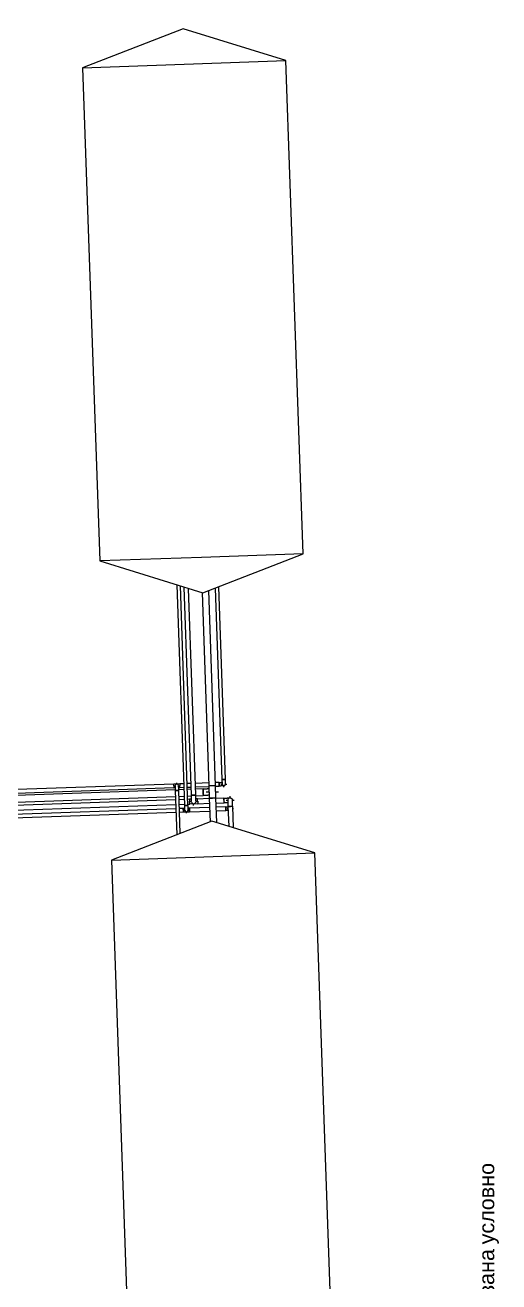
# Model space of a CAD drawing. Header units: millimetres. Extents: x -6115 to 17030, y -699 to 33206.
# Drawn here: x 9346 to 17030, y 12837 to 33206 of the extents above; entities that cross this region are included whole.
import ezdxf

# ---------------------------------------------------------------- set-up
doc = ezdxf.new("R2010")
doc.units = ezdxf.units.MM
for name, color, linetype, lineweight in [('G-____-____-TEXT', 231, 'Continuous', 9), ('M-EQPM-____-OTLN', 50, 'Continuous', 9), ('P-PIPE-____-CNTR', 3, 'Continuous', 9), ('P-PIPE-____-OTLN', 3, 'Continuous', 9)]:
    doc.layers.add(name, color=color, linetype=linetype, lineweight=lineweight)
doc.styles.add('Arial', font='arial.ttf', dxfattribs={"height": 250})

# ---------------------------------------------------------------- blocks, each defined once
blk = doc.blocks.new('РГСН-75 - РГСН-75-1859186-Генплан для листа')
at = {"layer": 'M-EQPM-____-OTLN'}
for p, q in [((-4000, 1650), (-4575, 0)), ((4000, 1650), (-4000, 1650)), ((-4000, 0), (-4000, 1650)), ((4575, 0), (4000, 1650)), ((4000, 1650), (4000, 0)), ((-4575, 0), (-4000, -1650)), ((-4000, -1650), (-4000, 0)), ((4000, -1650), (4575, 0)), ((4000, 0), (4000, -1650)), ((-4000, -1650), (4000, -1650))]:
    blk.add_line(p, q, dxfattribs=at)
blk = doc.blocks.new('ADSK_СтальСварка_Отвод_ГОСТ17375-2001 - Исполнение 2-1868105-Генплан для листа')
at = {"layer": 'P-PIPE-____-OTLN'}
for p, q in [((12232, 20812), (12233, 20801)), ((12233, 20801), (12233, 20788)), ((12233, 20788), (12234, 20774)), ((12234, 20774), (12235, 20720))]:
    blk.add_line(p, q, dxfattribs=at)
at = {"layer": 'P-PIPE-____-OTLN', "flags": 128}
for points in [[(12232, 20828), (12238, 20828), (12244, 20828), (12250, 20829), (12256, 20829), (12261, 20829), (12267, 20829), (12273, 20829), (12279, 20830), (12284, 20830), (12290, 20830), (12296, 20830), (12301, 20830), (12306, 20831), (12311, 20831), (12316, 20831), (12321, 20831), (12326, 20831), (12328, 20831)], [(12331, 20723), (12326, 20723), (12321, 20723), (12316, 20723), (12311, 20723), (12306, 20722), (12301, 20722), (12295, 20722), (12290, 20722), (12284, 20722), (12278, 20722), (12273, 20721), (12267, 20721), (12261, 20721), (12255, 20721), (12249, 20720), (12243, 20720), (12237, 20720), (12235, 20720)]]:
    blk.add_lwpolyline(points, dxfattribs=at)
blk = doc.blocks.new('ADSK_СтальСварка_Отвод_ГОСТ17375-2001 - Исполнение 2-V35-Генплан для листа')
at = {"layer": 'P-PIPE-____-OTLN'}
for p, q in [((12570, 20678), (12571, 20640)), ((12571, 20640), (12573, 20602))]:
    blk.add_line(p, q, dxfattribs=at)
at = {"layer": 'P-PIPE-____-OTLN', "flags": 128}
for points in [[(12570, 20678), (12574, 20678), (12578, 20678), (12582, 20678), (12586, 20678), (12590, 20678), (12594, 20678), (12598, 20678), (12601, 20679), (12605, 20679), (12609, 20679), (12612, 20679), (12616, 20679), (12620, 20679), (12623, 20679), (12626, 20679), (12630, 20680), (12633, 20680), (12636, 20680), (12639, 20680), (12642, 20680), (12644, 20680), (12647, 20680), (12649, 20680), (12652, 20680), (12654, 20680), (12656, 20681), (12658, 20681), (12660, 20681), (12662, 20681), (12663, 20681), (12664, 20681), (12666, 20681), (12667, 20681), (12668, 20681)], [(12635, 20604), (12633, 20604), (12630, 20604), (12627, 20603), (12623, 20603), (12620, 20603), (12616, 20603), (12612, 20603), (12609, 20603), (12605, 20603), (12601, 20603), (12597, 20602), (12593, 20602), (12590, 20602), (12586, 20602), (12582, 20602), (12578, 20602), (12574, 20602), (12573, 20602)], [(12671, 20681), (12673, 20681), (12674, 20681), (12676, 20681), (12677, 20681)], [(12682, 20679), (12683, 20679), (12685, 20679), (12686, 20678), (12688, 20677)], [(12690, 20676), (12692, 20675), (12693, 20674), (12694, 20673), (12695, 20672)], [(12699, 20669), (12700, 20668), (12701, 20667), (12702, 20666), (12702, 20665)], [(12704, 20662), (12705, 20661), (12705, 20659), (12706, 20658), (12707, 20657), (12707, 20655), (12708, 20654), (12708, 20652), (12708, 20651), (12709, 20649), (12709, 20648), (12709, 20646), (12709, 20645), (12709, 20644)], [(12709, 20644), (12709, 20643), (12709, 20641)]]:
    blk.add_lwpolyline(points, dxfattribs=at)
at = {"layer": 'P-PIPE-____-OTLN'}
for start, end in [(182, 185.4319), (2, 8.4893)]:
    blk.add_arc((12671, 20643), 38, start, end, dxfattribs=at)
blk = doc.blocks.new('ADSK_СтальСварка_Отвод_ГОСТ17375-2001 - Исполнение 2-V36-Генплан для листа')
at = {"layer": 'P-PIPE-____-OTLN'}
for p, q in [((12637, 20542), (12675, 20543)), ((12675, 20543), (12713, 20545))]:
    blk.add_line(p, q, dxfattribs=at)
at = {"layer": 'P-PIPE-____-OTLN', "flags": 128}
for points in [[(12633, 20642), (12633, 20642), (12633, 20642), (12633, 20641), (12633, 20641), (12633, 20640), (12633, 20639), (12633, 20638), (12633, 20637), (12633, 20635), (12633, 20634), (12634, 20632), (12634, 20631), (12634, 20629), (12634, 20627), (12634, 20624), (12634, 20622), (12634, 20620), (12634, 20617), (12634, 20614), (12634, 20612), (12634, 20609), (12634, 20606), (12635, 20602), (12635, 20599), (12635, 20596), (12635, 20592), (12635, 20589), (12635, 20585), (12635, 20582), (12635, 20578), (12636, 20574), (12636, 20571), (12636, 20567), (12636, 20563), (12636, 20559), (12636, 20555), (12636, 20551), (12637, 20547), (12637, 20543), (12637, 20542)], [(12713, 20545), (12712, 20549), (12712, 20553), (12712, 20557), (12712, 20560), (12712, 20564), (12712, 20568), (12712, 20572), (12712, 20576), (12711, 20580), (12711, 20583), (12711, 20587), (12711, 20591), (12711, 20594), (12711, 20598), (12711, 20601), (12711, 20604), (12710, 20607), (12710, 20610), (12710, 20613), (12710, 20616), (12710, 20619), (12710, 20622), (12710, 20624), (12710, 20626), (12710, 20629), (12710, 20631), (12710, 20633), (12709, 20634), (12709, 20636), (12709, 20638), (12709, 20639), (12709, 20640), (12709, 20641), (12709, 20642), (12709, 20643), (12709, 20644), (12709, 20644), (12709, 20644), (12709, 20644), (12709, 20644)]]:
    blk.add_lwpolyline(points, dxfattribs=at)
at = {"layer": 'P-PIPE-____-OTLN'}
for start, end in [(175.71, 185.4781), (92, 167), (17, 92), (358.4704, 8.2888)]:
    blk.add_arc((12671, 20643), 38, start, end, dxfattribs=at)
blk = doc.blocks.new('ADSK_СтальСварка_Отвод_ГОСТ17375-2001 - Исполнение 2-V37-Генплан для листа')
at = {"layer": 'P-PIPE-____-OTLN'}
for p, q in [((12494, 20931), (12495, 20902)), ((12495, 20902), (12496, 20874)), ((12593, 20889), (12592, 20888)), ((12598, 20902), (12598, 20901))]:
    blk.add_line(p, q, dxfattribs=at)
at = {"layer": 'P-PIPE-____-OTLN', "flags": 128}
for points in [[(12494, 20931), (12497, 20931), (12500, 20931), (12502, 20931), (12505, 20931), (12508, 20931), (12511, 20931), (12514, 20931), (12517, 20931), (12520, 20932), (12523, 20932), (12525, 20932), (12528, 20932), (12531, 20932), (12533, 20932), (12536, 20932), (12538, 20932), (12540, 20932)], [(12568, 20876), (12568, 20876), (12567, 20876), (12566, 20876), (12565, 20876), (12563, 20876), (12562, 20876), (12561, 20876), (12559, 20876), (12557, 20876), (12556, 20876), (12554, 20876), (12552, 20876), (12550, 20876), (12548, 20875), (12546, 20875), (12543, 20875), (12541, 20875), (12539, 20875), (12536, 20875), (12533, 20875), (12531, 20875), (12528, 20875), (12525, 20875), (12523, 20875), (12520, 20874), (12517, 20874), (12514, 20874), (12511, 20874), (12508, 20874), (12505, 20874), (12502, 20874), (12499, 20874), (12496, 20874), (12496, 20874)], [(12596, 20896), (12596, 20895), (12596, 20893), (12595, 20892)], [(12597, 20911), (12598, 20909), (12598, 20908), (12598, 20907)]]:
    blk.add_lwpolyline(points, dxfattribs=at)
at = {"layer": 'P-PIPE-____-OTLN'}
for start, end in [(182, 188.467), (197, 203.5056), (332, 338.5056), (2, 8.5056)]:
    blk.add_arc((12569, 20905), 28.5, start, end, dxfattribs=at)
blk = doc.blocks.new('ADSK_СтальСварка_Отвод_ГОСТ17375-2001 - Исполнение 2-V38-Генплан для листа')
at = {"layer": 'P-PIPE-____-OTLN'}
for p, q in [((12595, 20981), (12567, 20980)), ((12567, 20980), (12538, 20979))]:
    blk.add_line(p, q, dxfattribs=at)
at = {"layer": 'P-PIPE-____-OTLN', "flags": 128}
for points in [[(12598, 20906), (12598, 20906), (12598, 20906), (12598, 20906), (12598, 20907), (12598, 20907), (12598, 20908), (12598, 20909), (12598, 20909), (12598, 20910), (12598, 20912), (12598, 20913), (12598, 20914), (12598, 20916), (12598, 20917), (12598, 20919), (12597, 20920), (12597, 20922), (12597, 20924), (12597, 20926), (12597, 20928), (12597, 20931), (12597, 20933), (12597, 20935), (12597, 20938), (12597, 20940), (12597, 20943), (12597, 20945), (12596, 20948), (12596, 20951), (12596, 20953), (12596, 20956), (12596, 20959), (12596, 20962), (12596, 20965), (12596, 20968), (12596, 20971), (12596, 20974), (12595, 20977), (12595, 20980), (12595, 20981)], [(12538, 20979), (12538, 20976), (12539, 20973), (12539, 20970), (12539, 20967), (12539, 20964), (12539, 20961), (12539, 20958), (12539, 20955), (12539, 20952), (12539, 20949), (12539, 20947), (12540, 20944), (12540, 20941), (12540, 20939), (12540, 20936), (12540, 20934), (12540, 20931), (12540, 20929), (12540, 20927), (12540, 20925), (12540, 20923), (12540, 20921), (12540, 20919), (12541, 20917), (12541, 20916), (12541, 20914), (12541, 20912), (12541, 20911), (12541, 20910), (12541, 20909), (12541, 20908), (12541, 20907), (12541, 20906), (12541, 20905), (12541, 20905), (12541, 20904), (12541, 20904), (12541, 20904), (12541, 20904), (12541, 20904)]]:
    blk.add_lwpolyline(points, dxfattribs=at)
at = {"layer": 'P-PIPE-____-OTLN'}
for start, end in [(174.1191, 188.2888), (197, 272), (272, 347), (355.71, 10.8516)]:
    blk.add_arc((12569, 20905), 28.5, start, end, dxfattribs=at)
blk = doc.blocks.new('ADSK_СтальСварка_Отвод_ГОСТ17375-2001 - Исполнение 2-V39-Генплан для листа')
at = {"layer": 'P-PIPE-____-OTLN'}
for p, q in [((11781, 20801), (11810, 20802)), ((11810, 20802), (11838, 20803))]:
    blk.add_line(p, q, dxfattribs=at)
at = {"layer": 'P-PIPE-____-OTLN', "flags": 128}
for points in [[(11779, 20876), (11779, 20876), (11779, 20876), (11779, 20875), (11779, 20875), (11779, 20874), (11779, 20874), (11779, 20873), (11779, 20872), (11779, 20871), (11779, 20870), (11779, 20869), (11779, 20868), (11779, 20866), (11779, 20865), (11779, 20863), (11779, 20861), (11779, 20859), (11779, 20857), (11779, 20855), (11779, 20853), (11780, 20851), (11780, 20849), (11780, 20846), (11780, 20844), (11780, 20842), (11780, 20839), (11780, 20836), (11780, 20834), (11780, 20831), (11780, 20828), (11780, 20825), (11781, 20823), (11781, 20820), (11781, 20817), (11781, 20814), (11781, 20811), (11781, 20808), (11781, 20805), (11781, 20802), (11781, 20801)], [(11838, 20803), (11838, 20806), (11838, 20809), (11838, 20812), (11838, 20815), (11838, 20818), (11838, 20821), (11838, 20824), (11837, 20827), (11837, 20829), (11837, 20832), (11837, 20835), (11837, 20838), (11837, 20840), (11837, 20843), (11837, 20845), (11837, 20848), (11837, 20850), (11837, 20852), (11836, 20855), (11836, 20857), (11836, 20859), (11836, 20861), (11836, 20863), (11836, 20864), (11836, 20866), (11836, 20868), (11836, 20869), (11836, 20870), (11836, 20872), (11836, 20873), (11836, 20874), (11836, 20875), (11836, 20876), (11836, 20876), (11836, 20877), (11836, 20877), (11836, 20878), (11836, 20878), (11836, 20878), (11836, 20878)]]:
    blk.add_lwpolyline(points, dxfattribs=at)
at = {"layer": 'P-PIPE-____-OTLN'}
for start, end in [(107.1059, 167), (175.71, 190.8516), (92, 107), (17, 92), (354.1191, 8.2888)]:
    blk.add_arc((11807, 20877), 28.5, start, end, dxfattribs=at)
blk = doc.blocks.new('ADSK_СтальСварка_Отвод_ГОСТ17375-2001 - Исполнение 2-V40-Генплан для листа')
at = {"layer": 'P-PIPE-____-OTLN'}
for p, q in [((12600, 20534), (12601, 20506)), ((12601, 20506), (12602, 20477))]:
    blk.add_line(p, q, dxfattribs=at)
at = {"layer": 'P-PIPE-____-OTLN', "flags": 128}
for points in [[(12600, 20534), (12603, 20534), (12606, 20534), (12609, 20535), (12611, 20535), (12614, 20535), (12617, 20535), (12620, 20535), (12623, 20535), (12626, 20535), (12629, 20535), (12631, 20535), (12634, 20535), (12637, 20536)], [(12639, 20479), (12637, 20478), (12634, 20478), (12631, 20478), (12629, 20478), (12626, 20478), (12623, 20478), (12620, 20478), (12617, 20478), (12614, 20478), (12611, 20478), (12608, 20477), (12605, 20477), (12602, 20477), (12602, 20477)]]:
    blk.add_lwpolyline(points, dxfattribs=at)

msp = doc.modelspace()

# ---------------------------------------------------------------- linework, layer by layer
at = {"layer": 'P-PIPE-____-CNTR'}
for p, q in [((11757.1846, 20876.9753), (11778.2293, 20876.9753)), ((11807.1846, 20904.2082), (11807.1846, 20926.9753)), ((11834.8492, 20876.9753), (11857.1846, 20876.9753)), ((12283.4504, 20779.226), (12329.4522, 20779.226)), ((12437.4486, 20779.226), (12483.4504, 20779.226)), ((12519.4755, 20904.73), (12541.796, 20904.73)), ((12569.4755, 20854.73), (12569.4755, 20876.4831)), ((12597.464, 20904.73), (12619.4755, 20904.73)), ((12015.0032, 20624.8631), (12042.3271, 20624.8631)), ((12080.0032, 20559.8631), (12080.0032, 20587.0439)), ((12117.5798, 20624.8631), (12145.0032, 20624.8631)), ((12606.1711, 20643.0212), (12633.5859, 20643.0212)), ((12671.1711, 20681.0576), (12671.1711, 20708.0212)), ((12708.8557, 20643.0212), (12736.1711, 20643.0212)), ((11912.3078, 20483.4399), (11934.6432, 20483.4399)), ((11962.3078, 20433.4399), (11962.3078, 20455.28)), ((11990.3008, 20483.4399), (12012.3078, 20483.4399)), ((12625.4883, 20508.3447), (12637.935, 20508.3447)), ((12713.8065, 20508.3447), (12725.4883, 20508.3447))]:
    msp.add_line(p, q, dxfattribs=at)
at = {"layer": 'P-PIPE-____-OTLN'}
for p, q in [((11806.2968, 24134.379), (11931.2077, 20557.3996)), ((11988.173, 20559.3889), (11863.956, 24116.4976)), ((11920.6636, 24098.9112), (12038.5334, 20723.5632)), ((12114.4871, 20726.2156), (11997.5426, 24075.0692)), ((12433.9275, 20881.0497), (12323.5592, 24041.5857)), ((12429.973, 24082.9286), (12538.3784, 20978.6025)), ((12595.3437, 20980.5918), (12486.2443, 24104.7906)), ((12216.6708, 24007.8687), (12325.9933, 20877.2806)), ((12538.3784, 20978.6025), (12595.3437, 20980.5918)), ((11756.1809, 20904.8465), (8106.2206, 20777.3871)), ((8108.2099, 20720.4218), (11758.1701, 20847.8812)), ((11780.9705, 20812.2635), (8507.1267, 20697.9384)), ((11757.1755, 20876.3639), (11756.1809, 20904.8465)), ((11856.1595, 20907.2029), (11756.2205, 20903.713)), ((11757.2151, 20875.2303), (11758.2097, 20846.7477)), ((11758.2097, 20846.7477), (11779.9082, 20847.5054)), ((11838.2847, 20803.0156), (11781.3195, 20801.0263)), ((11781.3195, 20801.0263), (11806.3621, 20083.899)), ((11836.3999, 20849.4781), (11858.1488, 20850.2376)), ((11922.2059, 20817.1956), (11837.612, 20814.2415)), ((11862.6344, 20105.7327), (11838.2847, 20803.0156)), ((11918.9718, 20910.5313), (11856.12, 20908.3364)), ((11856.12, 20908.3364), (11857.1146, 20879.8538)), ((11858.1488, 20850.2376), (11857.1542, 20878.7203)), ((11858.1092, 20851.3712), (11920.9457, 20853.5655)), ((12031.939, 20914.4762), (11975.7458, 20912.5139)), ((11977.7505, 20855.5491), (12033.9067, 20857.5102)), ((12035.1629, 20821.1401), (11979.0304, 20819.18)), ((12324.3645, 20924.6879), (12107.748, 20917.1235)), ((12109.7589, 20860.159), (12326.3271, 20867.7217)), ((12231.6557, 20828.0018), (12111.0427, 20823.7899)), ((12231.7199, 20826.1629), (12231.6557, 20828.0018)), ((12231.9082, 20820.7716), (12231.7209, 20826.1333)), ((12232.2077, 20812.1952), (12231.9094, 20820.7356)), ((12232.598, 20801.0183), (12232.209, 20812.1562)), ((12233.0525, 20788.0024), (12232.5994, 20800.9773)), ((12233.5402, 20774.0347), (12233.054, 20787.9598)), ((12325.9933, 20877.2806), (12433.9275, 20881.0497)), ((12379.9604, 20879.1651), (12325.9933, 20877.2806)), ((12325.9933, 20877.2806), (12332.9732, 20677.4024)), ((12433.9275, 20881.0497), (12379.9604, 20879.1651)), ((12493.5265, 20930.5952), (12432.2455, 20928.4552)), ((12440.9074, 20681.1715), (12433.9275, 20881.0497)), ((12434.2614, 20871.4908), (12495.5158, 20873.6299)), ((12495.5158, 20873.6299), (12493.5265, 20930.5952)), ((8510.8958, 20590.0042), (11784.8128, 20704.3319)), ((11786.7698, 20650.1604), (9017.1982, 20553.4448)), ((9019.8506, 20477.4911), (11789.2404, 20574.2003)), ((11842.0601, 20706.331), (11925.9458, 20709.2604)), ((11927.8229, 20655.086), (11843.3715, 20652.1369)), ((11846.2057, 20576.1896), (11930.4547, 20579.1316)), ((11982.8288, 20711.2468), (12039.1536, 20713.2137)), ((12013.8034, 20658.0885), (11984.7352, 20657.0735)), ((11987.4082, 20581.1205), (12016.4557, 20582.1348)), ((12041.0462, 20661.5259), (12013.7167, 20660.5715)), ((12013.7167, 20660.5715), (12015.0428, 20622.5946)), ((12015.0428, 20622.5946), (12015.0867, 20621.3391)), ((12016.4557, 20582.1348), (12015.0857, 20621.3672)), ((12016.369, 20584.6178), (12146.2898, 20589.1547)), ((12038.5334, 20723.5632), (12114.4871, 20726.2156)), ((12114.5903, 20715.848), (12235.4248, 20720.0676)), ((12143.6375, 20665.1084), (12116.3755, 20664.1564)), ((12144.9636, 20627.1316), (12143.6375, 20665.1084)), ((12333.2808, 20669.2449), (12143.7242, 20662.6255)), ((12145.0075, 20625.876), (12144.9636, 20627.1316)), ((12145.0065, 20625.9042), (12146.3765, 20586.6718)), ((12146.3765, 20586.6718), (12335.9105, 20593.2905)), ((12234.028, 20760.067), (12233.5418, 20773.9906)), ((12234.4825, 20747.0512), (12234.0296, 20760.0213)), ((12234.8728, 20735.8742), (12234.4842, 20747.0035)), ((12440.9074, 20681.1715), (12332.9732, 20677.4024)), ((12332.9732, 20677.4024), (12386.9403, 20679.287)), ((12332.9732, 20677.4024), (12346.3829, 20293.3991)), ((12386.9403, 20679.287), (12440.9074, 20681.1715)), ((12454.857, 20281.7076), (12440.9074, 20681.1715)), ((12569.9058, 20677.5081), (12441.1697, 20673.0125)), ((12443.8447, 20597.0596), (12572.5582, 20601.5544)), ((12572.5582, 20601.5544), (12569.9058, 20677.5081)), ((11791.6221, 20505.9968), (8993.4012, 20408.2808)), ((8994.3969, 20351.2808), (11793.6114, 20449.0316)), ((11911.3436, 20510.1776), (11848.5874, 20507.9861)), ((11850.5767, 20451.0208), (11913.3329, 20453.2123)), ((11933.0925, 20510.9371), (11911.3436, 20510.1776)), ((11911.3436, 20510.1776), (11912.3382, 20481.695)), ((11913.3329, 20453.2123), (11911.3436, 20510.1776)), ((11912.3382, 20481.695), (11913.3329, 20453.2123)), ((11913.3329, 20453.2123), (12013.272, 20456.7023)), ((11931.2077, 20557.3996), (11988.173, 20559.3889)), ((12011.2827, 20513.6675), (11989.5842, 20512.9098)), ((12338.2922, 20525.087), (12011.2827, 20513.6675)), ((12011.2827, 20513.6675), (12013.272, 20456.7023)), ((12012.2773, 20485.1849), (12011.2827, 20513.6675)), ((12013.272, 20456.7023), (12012.2773, 20485.1849)), ((12013.272, 20456.7023), (12340.2815, 20468.1217)), ((12599.5393, 20534.2099), (12446.2264, 20528.8561)), ((12448.2157, 20471.8908), (12601.5286, 20477.2446)), ((12601.5286, 20477.2446), (12599.5393, 20534.2099)), ((12712.6333, 20544.5391), (12636.6796, 20541.8867)), ((12636.6796, 20541.8867), (12647.8487, 20222.0479)), ((12724.7277, 20198.2033), (12712.6333, 20544.5391))]:
    msp.add_line(p, q, dxfattribs=at)
for centre, radius, start, end in [((11807.1846, 20876.9753), 28.5, 180, 183.45128645), ((11807.1846, 20876.9753), 28.5, 182, 188.50561714), ((11807.1846, 20876.9753), 28.5, 152, 158.50561714), ((11807.1846, 20876.9753), 28.5, 17, 23.50561714), ((11807.1846, 20876.9753), 28.5, 2, 8.28875817), ((11807.1846, 20876.9753), 28.5, 356.46724344, 0), ((11807.1846, 20876.9753), 28.5, 0, 3.14807819), ((12569.4755, 20904.73), 28.5, 176.41663136, 180), ((12569.4755, 20904.73), 28.5, 180, 181.16516574), ((12569.4755, 20904.73), 28.5, 0, 3.48171469), ((12569.4755, 20904.73), 28.5, 358.83483426, 0), ((12080.0032, 20624.8631), 38, 180, 182.07917406), ((12080.0032, 20624.8631), 38, 182, 188.15507651), ((12080.0032, 20624.8631), 38, 212, 218.50561714), ((12080.0032, 20624.8631), 38, 227, 233.50561714), ((12080.0032, 20624.8631), 38, 239.26464782, 248.50561714), ((12080.0032, 20624.8631), 38, 257, 263.50561714), ((12080.0032, 20624.8631), 38, 272, 278.50561714), ((12080.0032, 20624.8631), 38, 287, 293.50561714), ((12080.0032, 20624.8631), 38, 302, 308.50561714), ((12080.0032, 20624.8631), 38, 317, 323.50561714), ((12080.0032, 20624.8631), 38, 324, 325.92057755), ((12080.0032, 20624.8631), 38, 2, 5.50896868), ((12080.0032, 20624.8631), 38, 357.86813409, 0), ((12080.0032, 20624.8631), 38, 0, 2.07002352), ((12671.1711, 20643.0212), 38, 177.91170733, 180), ((12671.1711, 20643.0212), 38, 180, 182.02771427), ((12671.1711, 20643.0212), 38, 0, 2.02472617), ((11962.3078, 20483.4399), 28.5, 176.46724344, 180), ((11962.3078, 20483.4399), 28.5, 180, 183.14807819), ((11962.3078, 20483.4399), 28.5, 182, 188.28875817), ((11962.3078, 20483.4399), 28.5, 197, 203.50561714), ((11962.3078, 20483.4399), 28.5, 332, 338.50561714), ((11962.3078, 20483.4399), 28.5, 2, 8.50561714), ((11962.3078, 20483.4399), 28.5, 0, 3.45128645)]:
    msp.add_arc(centre, radius, start, end, dxfattribs=at)

# ---------------------------------------------------------------- block references
at = {"layer": 'M-EQPM-____-OTLN', "rotation": 272.0000000000001}
for p in [(12067.1023, 28576.1941), (12537.0025, 15733.7361)]:
    msp.add_blockref('РГСН-75 - РГСН-75-1859186-Генплан для листа', p, dxfattribs=at)
at = {"layer": 'P-PIPE-____-OTLN'}
for name, p in [('ADSK_СтальСварка_Отвод_ГОСТ17375-2001 - Исполнение 2-V38-Генплан для листа', (0, 0)), ('ADSK_СтальСварка_Отвод_ГОСТ17375-2001 - Исполнение 2-V39-Генплан для листа', (0, 0)), ('ADSK_СтальСварка_Отвод_ГОСТ17375-2001 - Исполнение 2-1868105-Генплан для листа', (0, 0)), ('ADSK_СтальСварка_Отвод_ГОСТ17375-2001 - Исполнение 2-V37-Генплан для листа', (0, 0)), ('ADSK_СтальСварка_Отвод_ГОСТ17375-2001 - Исполнение 2-V35-Генплан для листа', (0, 0)), ('ADSK_СтальСварка_Отвод_ГОСТ17375-2001 - Исполнение 2-V36-Генплан для листа', (0, 0)), ('ADSK_СтальСварка_Отвод_ГОСТ17375-2001 - Исполнение 2-V38-Генплан для листа', (-607.1707, -421.2029)), ('ADSK_СтальСварка_Отвод_ГОСТ17375-2001 - Исполнение 2-V40-Генплан для листа', (0, 0))]:
    msp.add_blockref(name, p, dxfattribs=at)
at = {"layer": 'P-PIPE-____-OTLN', "rotation": 180}
msp.add_blockref('ADSK_СтальСварка_Отвод_ГОСТ17375-2001 - Исполнение 2-V36-Генплан для листа', (24751.1667, 41268.1023), dxfattribs=at)

# ---------------------------------------------------------------- texts
at = {"layer": 'G-____-____-TEXT', "color": 7, "char_height": 250, "attachment_point": 1, "rotation": 90, "style": 'Arial'}
for s, insert, width in [('условно', (16704.8694, 13444.8488), 1571.3075), ('\\fArial|b0|i0|c204|p34|; ', (16704.8694, 13345.63), 120.253125), ('показана', (16704.8694, 11897.0363), 1755.695625)]:
    msp.add_mtext(s, dxfattribs=dict(at, insert=insert, width=width))

doc.saveas('drawing.dxf')
